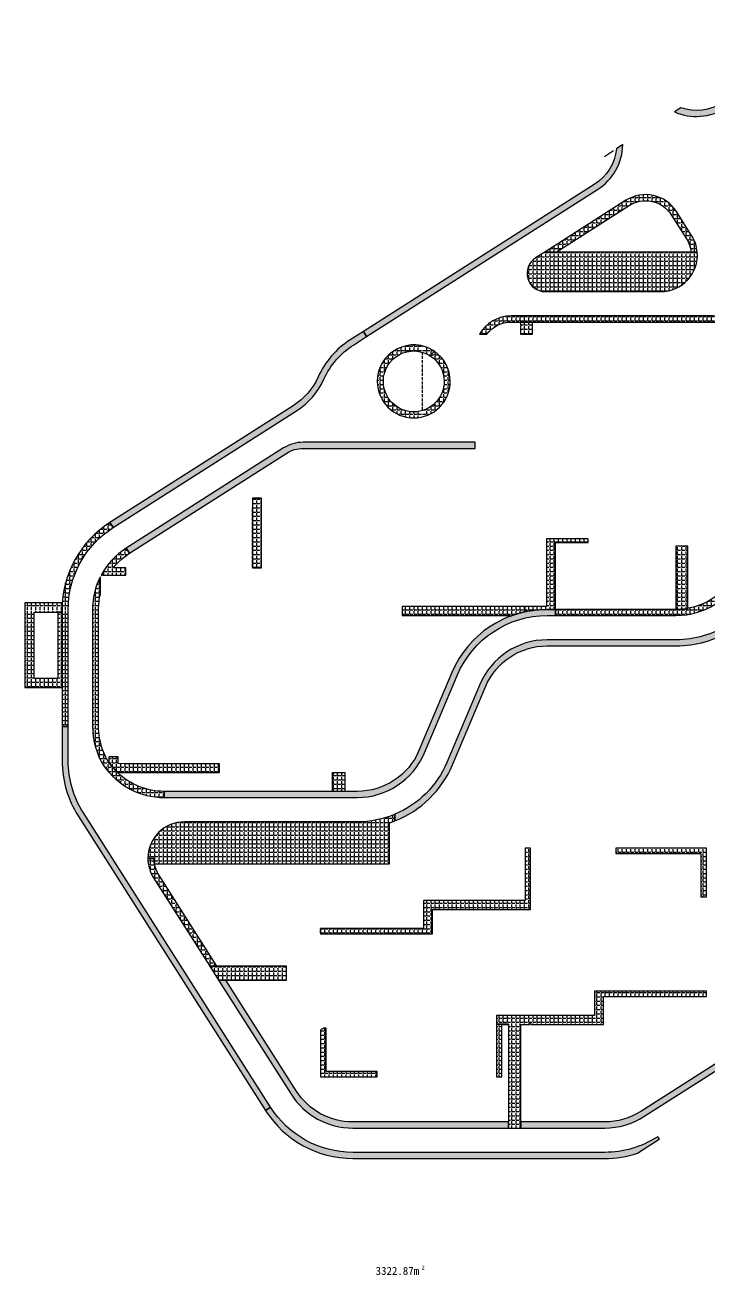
# Model space of a CAD drawing. Extents: x 1977 to 1034874806, y 3985 to 587211952.
# Drawn here: x 516131732 to 516244173, y 292526604 to 292731949 of the extents above; entities that cross this region are included whole.
import ezdxf

# ---------------------------------------------------------------- set-up
doc = ezdxf.new("R2010")
doc.units = 0
doc.header["$LTSCALE"] = 10
doc.header["$MEASUREMENT"] = 0
for name, color, linetype in [('PUB_TEXT', 7, 'Continuous'), ('SPACE_HATCH', 8, 'Continuous'), ('透水铺装', 32, 'Continuous')]:
    doc.layers.add(name, color=color, linetype=linetype)
doc.styles.add('_TCH_SPACE', font='simhei.ttf', dxfattribs={"height": 5})
pattern_1 = [(0, (0, 0), (0, 698.5), [508, -190.5]), (90, (0, 0), (-698.5, 4.277078946022131e-14), [508, -190.5])]

msp = doc.modelspace()

# ---------------------------------------------------------------- hatches: boundary and pattern name
at = {"layer": 'SPACE_HATCH'}
h = msp.add_hatch(dxfattribs=at)
h.set_pattern_fill('ANGLE', color=256, scale=200, style=0)
h.set_pattern_definition(pattern_1)
h.paths.add_polyline_path([(516310798.7487164, 292731949.3593637), (516271418.5281441, 292731949.3593643, 0.1426750791198926), (516262289.5610473, 292729290.2784336), (516246401.2467607, 292719176.2893902, -0.2277627391707097), (516239521.2790183, 292718353.7597469), (516238476.7288714, 292717688.8327618, 0.2505147541229512), (516246938.2510916, 292718332.7099044), (516262826.5591139, 292728446.694959, -0.1426750791011259), (516271418.5281451, 292730949.3593639), (516310798.7672471, 292730949.3593637)])
h = msp.add_hatch(dxfattribs=at)
h.set_pattern_fill('ANGLE', color=256, scale=200, style=0)
h.set_pattern_definition(pattern_1)
h.paths.add_polyline_path([(516225846.6685542, 292704914.6085412, 0.2501262055844223), (516230007.1498438, 292712297.3715039), (516228961.8330796, 292711631.956515, -0.2273214516693615), (516225309.4325542, 292705758.0405537), (516187354.4513618, 292681597.1206449), (516187891.4494513, 292680753.537186)])
h = msp.add_hatch(dxfattribs=at)
h.set_pattern_fill('ANGLE', color=256, scale=200, style=0)
h.set_pattern_definition(pattern_1)
h.paths.add_polyline_path([(516231062.4813338, 292702307.7313203, -0.4142135687746236), (516237965.3891336, 292700774.8043813), (516240473.8357487, 292696834.2239293, -0.1172027089189768), (516241230.8429081, 292694649.3596575), (516242235.0379485, 292694649.3596575, 0.1214477274558174), (516241317.4189036, 292697371.2224962), (516238808.9722884, 292701311.8029482, 0.4142135687770791), (516230525.4829287, 292703151.3152751), (516217169.5524934, 292694649.3596576), (516219031.7576064, 292694649.3596576)])
h = msp.add_hatch(dxfattribs=at)
h.set_pattern_fill('ANGLE', color=256, scale=200, style=0)
h.set_pattern_definition(pattern_1)
h.paths.add_polyline_path([(516242235.0379485, 292694649.3596575), (516217169.5524933, 292694649.3596576), (516215646.7372186, 292693679.9844469, 0.7502788179701402), (516217257.7314868, 292688149.2340705), (516236255.9180803, 292688149.2340704, 0.4388724924223258)])
h = msp.add_hatch(dxfattribs=at)
h.set_pattern_fill('ANGLE', color=256, scale=200, style=0)
h.set_pattern_definition(pattern_1)
h.paths.add_polyline_path([(516244832.2385672, 292684149.3593625), (516211640.2761359, 292684149.3593628, 0.2679491669227982), (516206444.1239985, 292681149.359857), (516207640.2758187, 292681149.359857, -0.2360678205069582), (516211640.2761359, 292683149.3593628), (516244832.2385672, 292683149.3593625, -0.2360679775922913), (516248832.2385682, 292681149.3593612), (516250028.3906751, 292681149.3598569, 0.2679491710377325)])
h = msp.add_hatch(dxfattribs=at)
h.set_pattern_fill('ANGLE', color=256, scale=200, style=0)
h.set_pattern_definition(pattern_1)
h.paths.add_polyline_path([(516215170.2758202, 292683149.3593628), (516213170.2758202, 292683149.3593628), (516213170.2758202, 292681149.3598568), (516215170.2758202, 292681149.3598568)])
h = msp.add_hatch(dxfattribs=at)
h.set_pattern_fill('ANGLE', color=256, scale=200, style=0)
h.set_pattern_definition(pattern_1)
h.paths.add_polyline_path([(516180862.1538656, 292673755.327769, -0.1461276517002425), (516185732.6071977, 292679379.2876634), (516187891.4494513, 292680753.537186), (516187354.4513618, 292681597.1206449), (516185195.6091083, 292680222.8711223, 0.1461276517008503), (516179950.5055199, 292674166.2989282, -0.1461276572971821), (516175829.352497, 292669407.5635034), (516145703.2823531, 292650230.2774178), (516146240.2801285, 292649386.6937591), (516176366.350568, 292668563.9800329, 0.1461276572966643)])
h = msp.add_hatch(dxfattribs=at)
h.set_pattern_fill('ANGLE', color=256, scale=200, style=0)
h.set_pattern_definition(pattern_1)
h.paths.add_polyline_path([(516199040.0023376, 292678343.2304932), (516198357.8778409, 292677596.3393452, -1.682124660338525), (516190640.2761357, 292673399.3593629, -0.5944862610862899), (516198357.8778409, 292677596.3393452), (516199040.0023376, 292678343.2304931, 4.049520190421648), (516201640.2761358, 292673399.3593629, 0.2469428359341634)])
h = msp.add_hatch(dxfattribs=at)
h.set_pattern_fill('ANGLE', color=256, scale=200, style=0)
h.set_pattern_definition(pattern_1)
h.paths.add_polyline_path([(516205740.2761357, 292663399.3593628), (516177449.6143249, 292663399.359363, 0.1426750810628694), (516174227.6258993, 292662460.8601864), (516148388.2724861, 292646012.3599239), (516148925.2705755, 292645168.7764651), (516174764.6239703, 292661617.2767159, -0.1426750810642387), (516177449.614325, 292662399.359363), (516205740.2761357, 292662399.3593628)])
h = msp.add_hatch(dxfattribs=at)
h.set_pattern_fill('ANGLE', color=256, scale=200, style=0)
h.set_pattern_definition(pattern_1)
h.paths.add_polyline_path([(516170632.3327513, 292654199.2638454), (516169132.474907, 292654199.2638454), (516169132.474907, 292642749.2638444), (516170632.3327513, 292642749.2638444)])
h = msp.add_hatch(dxfattribs=at)
h.set_pattern_fill('ANGLE', color=256, scale=200, style=0)
h.set_pattern_definition(pattern_1)
h.paths.add_polyline_path([(516138832.2495589, 292635889.3584183, -0.2563865544377447), (516146240.2801285, 292649386.6937591), (516145703.2823531, 292650230.2774178, 0.2563865602719051), (516137832.249559, 292635889.3584183), (516137832.2495589, 292616686.0916209), (516138832.2495589, 292616686.0916207)])
h = msp.add_hatch(dxfattribs=at)
h.set_pattern_fill('ANGLE', color=256, scale=200, style=0)
h.set_pattern_definition(pattern_1)
h.paths.add_polyline_path([(516252694.5331326, 292641563.0222268, 0.2359017254618611), (516258232.2382174, 292650749.3556213), (516258232.2382174, 292650749.4034024), (516257228.812991, 292650749.3905814, -0.2339996801129884), (516252159.1398972, 292642407.6251414), (516244667.575387, 292637658.7272968, -0.1421901249956155), (516238778.2497977, 292635949.3593584), (516218940.2761356, 292635949.3593585), (516218940.2761356, 292634949.3593585), (516238778.2497978, 292634949.3593584, 0.1421901249963753), (516245202.9686224, 292636814.1243821)])
h = msp.add_hatch(dxfattribs=at)
h.set_pattern_fill('ANGLE', color=256, scale=200, style=0)
h.set_pattern_definition(pattern_1)
h.paths.add_polyline_path([(516148332.3327513, 292642749.3510569), (516146233.3896044, 292642749.3598575, -0.08282254462743512), (516148925.2702593, 292645168.776962), (516148388.2721704, 292646012.3604198, 0.1288944824786246), (516144250.875222, 292641549.2638446), (516148332.3327513, 292641549.2638446)])
h = msp.add_hatch(dxfattribs=at)
h.set_pattern_fill('ANGLE', color=256, scale=200, style=0)
h.set_pattern_definition(pattern_1)
h.paths.add_polyline_path([(516218940.2758199, 292646949.3598569), (516224290.27582, 292646949.3598569), (516224290.2758201, 292647549.3598568), (516217440.27582, 292647549.3598569), (516217440.2758199, 292636449.3598569), (516213890.2756604, 292636449.3598569), (516213890.2756604, 292635547.403664, -0.05452666662196436), (516217565.1804527, 292635949.3593585), (516218940.2756604, 292635949.3593585)])
h = msp.add_hatch(dxfattribs=at)
h.set_pattern_fill('ANGLE', color=256, scale=200, style=0)
h.set_pattern_definition(pattern_1)
h.paths.add_polyline_path([(516240709.8518286, 292646349.3598568), (516238710.2408924, 292646349.3598568), (516238709.8453445, 292635949.3593584), (516238778.2497977, 292635949.3593584, 0.04415751538088181), (516240709.8518286, 292636120.2821311)])
h = msp.add_hatch(dxfattribs=at)
h.set_pattern_fill('ANGLE', color=256, scale=200, style=0)
h.set_pattern_definition(pattern_1)
h.paths.add_polyline_path([(516143832.2492427, 292635889.5169731, -0.05859244318483049), (516144132.3327516, 292638441.1792657), (516144132.3327515, 292641321.8341391, 0.1179925698714909), (516142832.2492433, 292635889.3589142), (516142832.2492432, 292616686.0921167, 0.1426768708303805), (516144709.2928092, 292610242.0442401, 0.2469391788230844), (516154601.0014266, 292605049.3598608), (516154601.0014266, 292606049.3598612, -0.2420377911846688), (516145654.175559, 292610649.8041541, -0.07611968285795785), (516144857.8901008, 292612049.263844, -0.1020827882980979), (516143831.9691922, 292616399.4067461)])
h = msp.add_hatch(dxfattribs=at)
h.set_pattern_fill('ANGLE', color=256, scale=200, style=0)
h.set_pattern_definition(pattern_1)
h.paths.add_polyline_path([(516133232.3327513, 292635499.2636142), (516137832.249559, 292635499.2636142), (516137832.249559, 292635889.3584183, -0.01633520603606842), (516137868.5202976, 292636999.2636148), (516131732.3327503, 292636999.2636148), (516131732.3327503, 292623099.263845), (516137832.2495589, 292623099.263845), (516137832.249559, 292635499.2636142), (516137132.3327513, 292635499.2636142), (516137132.3327513, 292624599.2636142), (516133232.3327513, 292624599.2636142)])
h = msp.add_hatch(dxfattribs=at)
h.set_pattern_fill('ANGLE', color=256, scale=200, style=0)
h.set_pattern_definition(pattern_1)
h.paths.add_polyline_path([(516202829.4725677, 292625183.051132, -0.3012991144290258), (516217565.1804528, 292634949.3593585), (516218940.2761356, 292634949.3593585), (516218940.2761356, 292635949.3593585), (516217565.1804529, 292635949.3593585, 0.3012991144277971), (516201908.4908248, 292625572.6568679), (516196489.8768752, 292612763.6962701, -0.3012991144295176), (516186359.0777041, 292606049.3593644), (516154601.0014266, 292606049.3593644), (516154601.0014266, 292605049.3593644), (516186359.0777041, 292605049.3593644, 0.3012991144276287), (516197410.858618, 292612374.0905343)])
h = msp.add_hatch(dxfattribs=at)
h.set_pattern_fill('ANGLE', color=256, scale=200, style=0)
h.set_pattern_definition(pattern_1)
h.paths.add_polyline_path([(516217565.1804528, 292629949.3593585), (516238778.2497976, 292629949.3593584, 0.1421901249956821), (516247879.9347993, 292632591.1098086), (516252656.409796, 292635618.9141859), (516252121.0165606, 292636463.5171006), (516247344.5415639, 292633435.7127233, -0.1421901249956248), (516238778.2497976, 292630949.3593584), (516217565.1804528, 292630949.3593585, 0.3012991144289834), (516206513.3995389, 292623624.6281886), (516201094.7855893, 292610815.6675909, -0.195938525045604), (516192540.2761356, 292602291.5551256), (516192540.2761356, 292601212.9208143, 0.2023101482604703), (516202015.7673321, 292610426.0618551), (516207434.3812817, 292623235.0224528, -0.3012991144295176)])
h = msp.add_hatch(dxfattribs=at)
h.set_pattern_fill('ANGLE', color=256, scale=200, style=0)
h.set_pattern_definition(pattern_1)
h.paths.add_polyline_path([(516213890.2756604, 292635547.4036641), (516213890.2756604, 292636449.3598569), (516193740.2758199, 292636449.3598571), (516193740.2758199, 292634949.3597577), (516211390.2756604, 292634949.3597577), (516211390.2756604, 292634788.2529691, -0.03847925432910269)])
h = msp.add_hatch(dxfattribs=at)
h.set_pattern_fill('ANGLE', color=256, scale=200, style=0)
h.set_pattern_definition(pattern_1)
h.paths.add_polyline_path([(516141334.9743701, 292602507.4770812, -0.1426768725146629), (516138832.2495588, 292611099.5410057), (516138832.2495589, 292616686.0916207), (516137832.2495589, 292616686.0916209), (516137832.2495588, 292611099.5410056, 0.1417494310997987), (516140458.2942136, 292602022.6798887), (516171270.077964, 292553620.3165994), (516172113.6201696, 292554157.2953387)])
h = msp.add_hatch(dxfattribs=at)
h.set_pattern_fill('ANGLE', color=256, scale=200, style=0)
h.set_pattern_definition(pattern_1)
h.paths.add_polyline_path([(516163732.3327516, 292610549.2638446), (516148332.3327516, 292610549.2638447), (516147032.3327514, 292610649.2638443), (516147032.3327514, 292611749.2638444), (516145532.3327503, 292611749.2638444), (516145532.3327504, 292610823.6667574, 0.04993484132951635), (516146946.5872601, 292609149.3629237), (516163732.3327516, 292609149.3990862)])
h = msp.add_hatch(dxfattribs=at)
h.set_pattern_fill('ANGLE', color=256, scale=200, style=0)
h.set_pattern_definition(pattern_1)
h.paths.add_polyline_path([(516182282.3803092, 292609149.2638443), (516182282.3803092, 292606049.3593644), (516184282.332769, 292606049.3593644), (516184282.332769, 292609149.2638443)])
h = msp.add_hatch(dxfattribs=at)
h.set_pattern_fill('ANGLE', color=256, scale=200, style=0)
h.set_pattern_definition(pattern_1)
h.paths.add_polyline_path([(516191632.3327504, 292600887.9002152, 0.01418469269350174), (516192540.2761356, 292601212.9214345), (516192540.2761356, 292602291.5557537, -0.0994872551533906), (516186359.0773884, 292601049.3598603), (516157936.8897039, 292601049.3598605, 0.4142135914985188), (516151936.8897038, 292595049.3592638), (516152936.8900195, 292595049.3592638, 0.04527749004210581), (516153018.5568961, 292594149.3597604), (516191632.3327504, 292594149.35976)])
h = msp.add_hatch(dxfattribs=at)
h.set_pattern_fill('ANGLE', color=256, scale=200, style=0)
h.set_pattern_definition(pattern_1)
h.paths.add_polyline_path([(516214832.2354165, 292596749.3598593), (516213932.249239, 292596749.3598593), (516213932.2528264, 292588149.359884), (516197232.2492394, 292588149.359884), (516197232.2492394, 292583549.3596356), (516180332.249239, 292583549.3598593), (516180332.249239, 292582649.3598588), (516198732.1775265, 292582649.3598588), (516198732.1775265, 292586649.537226), (516214832.2354166, 292586649.3598587)])
h = msp.add_hatch(dxfattribs=at)
h.set_pattern_fill('ANGLE', color=256, scale=200, style=0)
h.set_pattern_definition(pattern_1)
h.paths.add_polyline_path([(516243732.2483956, 292596749.3601747), (516228832.24924, 292596749.3595428), (516228832.24924, 292595849.5381388), (516242832.24924, 292595849.3598588), (516242832.24924, 292588749.5372252), (516243732.24924, 292588749.5372252)])
h = msp.add_hatch(dxfattribs=at)
h.set_pattern_fill('ANGLE', color=256, scale=200, style=0)
h.set_pattern_definition(pattern_1)
h.paths.add_polyline_path([(516153718.991523, 292592364.3393881, -0.14267686737449), (516152936.8900195, 292595049.3592638), (516151936.8900194, 292595049.3592638, 0.1426768682318652), (516152875.4118237, 292591827.3353929), (516162091.7894317, 292577349.3256957), (516163277.2138804, 292577349.3256957)])
h = msp.add_hatch(dxfattribs=at)
h.set_pattern_fill('ANGLE', color=256, scale=200, style=0)
h.set_pattern_definition(pattern_1)
h.paths.add_polyline_path([(516265112.4108461, 292572762.6797353, 0.2874457807002508), (516270588.2303922, 292584270.7163482, -0.448641835066014), (516278037.7407343, 292592639.5061169), (516278432.2493972, 292592639.5061169), (516278432.2493972, 292593639.5061169), (516278037.7407343, 292593639.5061169, 0.4485639615196568), (516269594.7073068, 292584157.0670385, -0.2874897088016551), (516264575.4123455, 292573606.2629324), (516232942.8096367, 292553469.9440948, -0.1426752109693556), (516227035.8261307, 292551749.3592629), (516213232.2493972, 292551749.359263), (516213232.2493972, 292550749.359263), (516227035.8261307, 292550749.3592629, 0.1426752109689351), (516233479.8081372, 292552626.3608977)])
h = msp.add_hatch(dxfattribs=at)
h.set_pattern_fill('ANGLE', color=256, scale=200, style=0)
h.set_pattern_definition(pattern_1)
h.paths.add_polyline_path([(516174732.2491394, 292577349.3256129), (516162091.7894317, 292577349.3256957), (516163555.9179355, 292575049.3258935), (516174732.2491394, 292575049.3258935)])
h = msp.add_hatch(dxfattribs=at)
h.set_pattern_fill('ANGLE', color=256, scale=200, style=0)
h.set_pattern_definition(pattern_1)
h.paths.add_polyline_path([(516211232.2493972, 292551749.359263), (516185610.8953583, 292551749.3592632, -0.2563846891495876), (516176331.5186662, 292556842.3153151), (516164741.3423842, 292575049.3258935), (516163555.9179355, 292575049.3258935), (516175487.9389669, 292556305.3113198, 0.2563846891498412), (516185610.8953583, 292550749.3592632), (516211232.2493973, 292550749.359263)])
h = msp.add_hatch(dxfattribs=at)
h.set_pattern_fill('ANGLE', color=256, scale=200, style=0)
h.set_pattern_definition(pattern_1)
h.paths.add_polyline_path([(516226832.2492405, 292572349.3598588), (516243732.24924, 292572349.3598588), (516243732.24924, 292573249.3598588), (516225332.2493161, 292573249.3598588), (516225332.2493162, 292569249.359859), (516225307.1775265, 292569249.1633717), (516225307.1775265, 292569249.359859), (516209232.24924, 292569249.3598589), (516209232.24924, 292567819.359859), (516211232.2493973, 292567819.359859), (516211232.2493973, 292550749.3597589), (516213232.2493972, 292550749.3597589), (516213232.2490816, 292567749.3597587), (516214741.5594764, 292567749.3597587, -2.375537921995933), (516214884.5956591, 292567749.3597587), (516226832.2492404, 292567749.3597587)])
h = msp.add_hatch(dxfattribs=at)
h.set_pattern_fill('ANGLE', color=256, scale=200, style=0)
h.set_pattern_definition(pattern_1)
h.paths.add_polyline_path([(516210132.24924, 292567749.3597587), (516211232.2493973, 292567749.3597587), (516211232.2493973, 292567819.359859), (516209232.24924, 292567819.359859), (516209232.24924, 292559149.3598588), (516210132.24924, 292559149.3598588)])
h = msp.add_hatch(dxfattribs=at)
h.set_pattern_fill('ANGLE', color=256, scale=200, style=0)
h.set_pattern_definition(pattern_1)
h.paths.add_polyline_path([(516181232.2492381, 292567149.3598588), (516180779.7940374, 292567149.3598588, -0.6905699416045162), (516180605.0267336, 292567082.7408897), (516180332.2492376, 292566840.4674724), (516180332.24924, 292559149.3598588), (516189632.249239, 292559149.3598588), (516189632.249239, 292560049.3598588), (516181232.2492397, 292560049.3598588)])
h = msp.add_hatch(dxfattribs=at)
h.set_pattern_fill('ANGLE', color=256, scale=200, style=0)
h.set_pattern_definition(pattern_1)
h.paths.add_polyline_path([(516232443.7883596, 292546632.4754285), (516236003.5668883, 292548898.5183496), (516235735.0676385, 292549320.3099475), (516235627.8020408, 292549252.0280466, -0.1426752091069883), (516227035.8261306, 292546749.3592629), (516185610.8953582, 292546749.3592632, -0.2563846891504485), (516172113.6201696, 292554157.2953387), (516171270.077964, 292553620.3165994), (516171291.1175195, 292553587.2654714, 0.2557707537295998), (516185610.8953581, 292545749.3592632), (516227035.8261307, 292545749.3592629, 0.08111243265095491)])

# ---------------------------------------------------------------- linework, layer by layer
at = {"layer": '透水铺装', "ltscale": 0.02}
for points in [[(516310798.7487164, 292731949.3593637), (516299548.0131901, 292731949.3593637), (516271418.5281441, 292731949.3593643, 0.1426750791198312), (516262289.5610473, 292729290.2784336), (516246401.2467607, 292719176.2893902, -0.227762739170841), (516239521.2790183, 292718353.7597469), (516238476.7288714, 292717688.8327618, 0.2505147541225646), (516246938.2510916, 292718332.7099044), (516262826.5591139, 292728446.694959, -0.14267507910138), (516271418.5281451, 292730949.3593639), (516299548.0131901, 292730949.3593637), (516310798.7672471, 292730949.3593637)], [(516225846.6685542, 292704914.6085412, 0.250126205585148), (516230007.1498438, 292712297.3715039), (516228961.8330797, 292711631.956515, -0.2273214516703004), (516225309.4325542, 292705758.0405537), (516187354.4513618, 292681597.1206449), (516187891.4494513, 292680753.537186)], [(516231062.4813338, 292702307.7313204, -0.414213568777491), (516237965.3891336, 292700774.8043813), (516240473.8357487, 292696834.2239293, -0.1172027089197015), (516241230.8429081, 292694649.3596575), (516242235.0379485, 292694649.3596575, 0.1214477274553888), (516241317.4189036, 292697371.2224962), (516238808.9722885, 292701311.8029482, 0.4142135687782459), (516230525.4829287, 292703151.3152751), (516217169.5524934, 292694649.3596576), (516219031.7576064, 292694649.3596576)], [(516242235.0379485, 292694649.3596575), (516241230.8429081, 292694649.3596575), (516219031.5589077, 292694649.2338693), (516217169.5524933, 292694649.3596576), (516215646.7372186, 292693679.9844469, 0.7502788179754163), (516217257.7314868, 292688149.2340705), (516236255.9180803, 292688149.2340704, 0.4388724924224481)], [(516180862.1538656, 292673755.327769, -0.1461276517000721), (516185732.6071977, 292679379.2876634), (516187891.4494513, 292680753.537186), (516187354.4513618, 292681597.1206449), (516185195.6091083, 292680222.8711223, 0.1461276517009522), (516179950.5055199, 292674166.2989282, -0.1461276572978251), (516175829.352497, 292669407.5635034), (516145703.2823531, 292650230.2774178), (516146240.2801285, 292649386.6937591), (516176366.350568, 292668563.9800328, 0.1461276572972898)], [(516199040.0023376, 292678343.2304932), (516198357.8778409, 292677596.3393452, -0.2543225042536778), (516200640.2761358, 292673399.3593629, -1), (516190640.2761358, 292673399.3593629, -0.5944862610832297), (516198357.8778409, 292677596.3393452), (516199040.0023376, 292678343.2304932, 0.6039227640294472), (516189640.2761358, 292673399.3593629, 1), (516201640.2761358, 292673399.3593629, 0.2469428359352602)], [(516218940.2758199, 292646949.3598569), (516224290.27582, 292646949.3598569), (516224290.2758201, 292647549.3598568), (516217440.27582, 292647549.3598569), (516217440.2758199, 292636449.3598569), (516213890.2756604, 292636449.3598569), (516213890.2756604, 292635547.4036641, -0.05452666662214446), (516217565.1804527, 292635949.3593585), (516218940.2756604, 292635949.3593585)], [(516240709.8518286, 292646349.3598568), (516238710.2408924, 292646349.3598568), (516238709.8453445, 292635949.3593584), (516238778.2497977, 292635949.3593584, 0.04415751538080592), (516240709.8518286, 292636120.2821311)], [(516213890.2756604, 292635547.4036641), (516213890.2756604, 292636449.3598569), (516193740.2758199, 292636449.3598571), (516193740.2758199, 292634949.3597577), (516211390.2756604, 292634949.3597577), (516211390.2756604, 292634788.2529691, -0.0384792543290863)], [(516141334.9743702, 292602507.4770812, -0.1426768725142847), (516138832.2495588, 292611099.5410057), (516138832.2495589, 292616686.0916207), (516137832.2495589, 292616686.0916209), (516137832.2495588, 292611099.5410056, 0.141749431099964), (516140458.2942136, 292602022.6798887), (516171270.077964, 292553620.3165994), (516172113.6201696, 292554157.2953387)], [(516153718.991523, 292592364.3393882, -0.1426768673728493), (516152936.8900195, 292595049.3592638), (516151936.8900195, 292595049.3592638, 0.1426768682306747), (516152875.4118237, 292591827.3353929), (516162091.7894317, 292577349.3256957), (516163277.2138804, 292577349.3256957)], [(516265112.4108461, 292572762.6797353, 0.2874457807004994), (516270588.2303922, 292584270.7163482, -0.4486418350663754), (516278037.7407343, 292592639.5061169), (516278432.2493972, 292592639.5061169), (516278432.2493972, 292593639.5061169), (516278037.7407343, 292593639.5061169, 0.4485639615207794), (516269594.7073068, 292584157.0670385, -0.03662108497365189), (516269663.2862605, 292582549.3593627, -0.2482548819293868), (516264575.4123455, 292573606.2629324), (516232942.8096367, 292553469.9440948, -0.1426752109696091), (516227035.8261307, 292551749.3592629), (516213232.2493972, 292551749.359263), (516213232.2493972, 292550749.359263), (516227035.8261307, 292550749.3592629, 0.1426752109686817), (516233479.8081372, 292552626.3608977)], [(516211232.2493972, 292551749.359263), (516185610.8953583, 292551749.3592632, -0.2563846891494093), (516176331.5186662, 292556842.3153151), (516164741.3423842, 292575049.3258935), (516163555.9179355, 292575049.3258935), (516175487.9389669, 292556305.3113198, 0.2563846891499932), (516185610.8953583, 292550749.3592632), (516211232.2493973, 292550749.359263)], [(516226832.2492405, 292572349.3598588), (516243732.24924, 292572349.3598588), (516243732.24924, 292573249.3598588), (516225332.2493161, 292573249.3598588), (516225332.2493162, 292569249.359859), (516225307.1775265, 292569249.1633717), (516225307.1775265, 292569249.359859), (516213832.2492439, 292569249.3598605), (516211632.2492403, 292569249.3598585), (516209232.24924, 292569249.3598589), (516209232.24924, 292567819.359859), (516211232.2493973, 292567819.359859), (516211232.2493973, 292567749.3597587), (516211232.2490816, 292553749.3597605), (516211232.2490816, 292551749.3597589), (516211232.2493973, 292550749.3597589), (516213232.2493972, 292550749.3597589), (516213232.2493972, 292551749.359263), (516213232.2490815, 292556449.3598576), (516213232.2490816, 292567749.3597587), (516214741.5594764, 292567749.3597587, -0.499467042929934), (516214765.8540201, 292567907.4009405, -0.8580235038197879), (516214884.5956591, 292567749.3597587), (516215582.0711414, 292567749.3597587), (516226832.2492404, 292567749.3597587)], [(516181232.2492381, 292567149.3598588), (516180779.7940375, 292567149.3598588, -0.6905699417439457), (516180605.0267336, 292567082.7408897), (516180332.2492376, 292566840.4674724), (516180332.249245, 292565949.3602822), (516180332.2491928, 292561099.3598585), (516180332.24924, 292561099.3598585), (516180332.24924, 292559149.3598588), (516182282.2476363, 292559149.3598588), (516189632.249239, 292559149.3598588), (516189632.249239, 292560049.3598588), (516181232.2492397, 292560049.3598588)], [(516232443.7883596, 292546632.4754285), (516236003.5668883, 292548898.5183496), (516235735.0676385, 292549320.3099475), (516235627.8020408, 292549252.0280466, -0.1426752091069466), (516227035.8261306, 292546749.3592629), (516185610.8953582, 292546749.3592632, -0.256384689150362), (516172113.6201696, 292554157.2953387), (516171270.077964, 292553620.3165994), (516171291.1175195, 292553587.2654714, 0.2557707537289969), (516185610.8953581, 292545749.3592632), (516227035.8261307, 292545749.3592629, 0.08111243265121988)]]:
    msp.add_lwpolyline(points, format="xyb", close=True, dxfattribs=at)
at = {"layer": '透水铺装', "ltscale": 0.5}
for points in [[(516226968.4573579, 292710363.0377244), (516228472.9855274, 292711320.7719058)], [(516146240.2801285, 292649386.6937591), (516145703.2823531, 292650230.2774179)], [(516148925.2705755, 292645168.7764651), (516148388.2724861, 292646012.3599239)], [(516218940.2761356, 292635949.3593585), (516218940.2761356, 292634949.3593585)], [(516137832.2495589, 292616686.0916209), (516138832.2495589, 292616686.0916207)]]:
    msp.add_lwpolyline(points, dxfattribs=at)
for points in [[(516244832.2385672, 292684149.3593625), (516211640.2761359, 292684149.3593628, 0.2679491669526902), (516206444.1239985, 292681149.359857), (516207640.2758187, 292681149.359857, -0.23606782050097), (516211640.2761359, 292683149.3593628), (516244832.2385672, 292683149.3593625, -0.2360679775894597), (516248832.2385682, 292681149.3593612), (516250028.3906751, 292681149.3598569, 0.2679491710411527)], [(516205740.2761357, 292663399.3593628), (516177449.6143249, 292663399.359363, 0.1426750810629481), (516174227.6258993, 292662460.8601864), (516148388.2724861, 292646012.3599239), (516148925.2705755, 292645168.7764651), (516174764.6239703, 292661617.2767159, -0.142675081062948), (516177449.614325, 292662399.359363), (516205740.2761357, 292662399.3593628)], [(516138832.249559, 292635889.3584183, -0.2563865544368342), (516146240.2801285, 292649386.6937591), (516145703.2823531, 292650230.2774178, 0.2563865602718519), (516137832.249559, 292635889.3584183), (516137832.2495589, 292616686.0916209), (516138832.2495589, 292616686.0916207)], [(516252694.5331326, 292641563.0222268, 0.2359017254616685), (516258232.2382174, 292650749.3556213), (516258232.2382174, 292650749.4034024), (516257228.812991, 292650749.3905814, -0.2339996801137116), (516252159.1398972, 292642407.6251414), (516244667.575387, 292637658.7272968, -0.1421901249958666), (516238778.2497977, 292635949.3593584), (516218940.2761356, 292635949.3593585), (516218940.2761356, 292634949.3593585), (516238778.2497978, 292634949.3593584, 0.1421901249962857), (516245202.9686224, 292636814.1243821)], [(516148332.3327513, 292642749.3510569), (516146233.3896044, 292642749.3598575, -0.0828225446276424), (516148925.2702593, 292645168.776962), (516148388.2721704, 292646012.3604198, 0.1288944824788069), (516144250.875222, 292641549.2638446), (516148332.3327513, 292641549.2638446)], [(516143832.2492427, 292635889.5169731, -0.05859244318472119), (516144132.3327516, 292638441.1792657), (516144132.3327516, 292641321.8341391, 0.1179925698712268), (516142832.2492433, 292635889.3589142), (516142832.2492432, 292616686.0921167, 0.142676870830637), (516144709.2928092, 292610242.0442401, 0.246939178822702), (516154601.0014266, 292605049.3598608), (516154601.0014266, 292606049.3598611, -0.1948125743632886), (516146946.5874559, 292609149.3629237), (516146946.5872601, 292609149.3629237, -0.04509872417777721), (516145654.175559, 292610649.8041541, -0.07611968285814882), (516144857.8901008, 292612049.263844, -0.1020827882983491), (516143831.9691922, 292616399.4067461)], [(516133232.3327513, 292635499.2636142), (516137132.3327513, 292635499.2636142), (516137832.249559, 292635499.2636142), (516137832.249559, 292635889.3584183, -0.01633520603609103), (516137868.5202976, 292636999.2636148), (516131732.3327503, 292636999.2636148), (516131732.3327503, 292623099.263845), (516133232.3327503, 292623099.263845), (516137832.2495589, 292623099.263845), (516137832.249559, 292635499.2636142), (516137132.3327513, 292635499.2636142), (516137132.3327513, 292624599.2636142), (516133232.3327513, 292624599.2636142)], [(516202829.4725677, 292625183.051132, -0.3012991144281754), (516217565.1804528, 292634949.3593585), (516218940.2761356, 292634949.3593585), (516218940.2761356, 292635949.3593585), (516217565.1804529, 292635949.3593585, 0.3012991144281756), (516201908.4908248, 292625572.6568679), (516196489.8768752, 292612763.6962701, -0.3012991144287415), (516186359.0777041, 292606049.3593644), (516154601.0014266, 292606049.3593646), (516154601.0014266, 292605049.3593646), (516186359.0777041, 292605049.3593644, 0.301299114427924), (516197410.858618, 292612374.0905343)], [(516217565.1804528, 292629949.3593585), (516238778.2497976, 292629949.3593584, 0.1421901249956867), (516247879.9347993, 292632591.1098086), (516252656.409796, 292635618.9141859), (516252121.0165606, 292636463.5171006), (516247344.5415639, 292633435.7127233, -0.1421901249956865), (516238778.2497976, 292630949.3593584), (516217565.1804528, 292630949.3593585, 0.3012991144287548), (516206513.3995389, 292623624.6281886), (516201094.7855892, 292610815.6675909, -0.1959385250450612), (516192540.2761356, 292602291.5551256), (516192540.2761356, 292601212.9208143, 0.2023101482603007), (516202015.7673321, 292610426.0618551), (516207434.3812817, 292623235.0224528, -0.3012991144294484)], [(516163732.3327516, 292610549.2638446), (516148332.3327516, 292610549.2638447), (516147032.3327514, 292610649.2638443), (516147032.3327514, 292611749.2638444), (516145532.3327503, 292611749.2638444), (516145532.3327504, 292610823.6667574, 0.0499348413297352), (516146946.5872601, 292609149.3629237), (516147177.84447, 292609149.3541282), (516163732.3327516, 292609149.3990862)], [(516191632.3327504, 292600887.9002153, 0.01418469269346812), (516192540.2761356, 292601212.9214345), (516192540.2761356, 292602291.5557537, -0.09948725515344314), (516186359.0773884, 292601049.3598603), (516157936.8897039, 292601049.3598605, 0.4142135914999924), (516151936.8897038, 292595049.3592638), (516152936.8900195, 292595049.3592638, 0.0452774900422532), (516153018.5568961, 292594149.3597604), (516157032.2492391, 292594149.3597603), (516182282.33277, 292594149.3597601), (516191632.3327504, 292594149.35976)]]:
    msp.add_lwpolyline(points, format="xyb", close=True, dxfattribs=at)
at = {"layer": '透水铺装', "ltscale": 0.02}
for points in [[(516215170.2758202, 292683149.3593628), (516213170.2758202, 292683149.3593628), (516213170.2758202, 292681149.3598568), (516215170.2758202, 292681149.3598568)], [(516243732.2483956, 292596749.3601747), (516228832.24924, 292596749.3595428), (516228832.24924, 292595849.5381388), (516242832.24924, 292595849.3598588), (516242832.24924, 292588749.5372252), (516243732.24924, 292588749.5372252), (516243732.24924, 292595699.3598585)], [(516174732.2491394, 292577349.3256129), (516174432.2491394, 292577349.3256129), (516165432.2495556, 292577349.3256957), (516163277.2138804, 292577349.3256957), (516162091.7894317, 292577349.3256957), (516163555.9179355, 292575049.3258935), (516164741.3423842, 292575049.3258935), (516168297.6157357, 292575049.3258935), (516174432.2491394, 292575049.3258935), (516174732.2491394, 292575049.3258935)], [(516210132.24924, 292567749.3597587), (516211232.2493973, 292567749.3597587), (516211232.2493973, 292567819.359859), (516209232.24924, 292567819.359859), (516209232.24924, 292559149.3598588), (516210039.2574711, 292559149.3598588), (516210132.24924, 292559149.3598588)]]:
    msp.add_lwpolyline(points, close=True, dxfattribs=at)
for points in [[(516187891.4494513, 292680753.537186), (516187354.4513618, 292681597.1206449)], [(516198357.8778409, 292677596.3393452), (516199040.0023376, 292678343.2304932)], [(516172113.6201696, 292554157.2953387), (516171270.077964, 292553620.3165994)], [(516235735.0676385, 292549320.3099475), (516236003.5668883, 292548898.5183496)]]:
    msp.add_lwpolyline(points, dxfattribs=at)
at = {"layer": '透水铺装', "ltscale": 0.5}
for points in [[(516170632.3327513, 292654199.2638454), (516169132.474907, 292654199.2638454), (516169132.474907, 292642749.2638444), (516170632.3327513, 292642749.2638444)], [(516182282.3803092, 292609149.2638443), (516184282.332769, 292609149.2638443), (516184282.332769, 292606049.3593644), (516182282.3803092, 292606049.3593644)], [(516214832.2354165, 292596749.3598593), (516213932.249239, 292596749.3598593), (516213932.2528264, 292588149.359884), (516197232.2492394, 292588149.359884), (516197232.2492394, 292583549.3596356), (516182282.3289598, 292583549.3598593), (516180332.249239, 292583549.3598593), (516180332.249239, 292582649.3598588), (516198732.1775265, 292582649.3598588), (516198732.1775265, 292583149.3598582), (516198732.1775265, 292584549.3598582), (516198732.1775265, 292585949.3598582), (516198732.1775265, 292585979.3598588), (516198732.1775265, 292586624.3598585), (516198732.1775265, 292586649.537226), (516214832.2354166, 292586649.3598587)]]:
    msp.add_lwpolyline(points, close=True, dxfattribs=at)

# ---------------------------------------------------------------- texts
at = {"layer": 'PUB_TEXT', "style": '_TCH_SPACE'}
for s, height, p in [('3322.87m', 1314.345991561182, (516189371.6480201, 292526625.5889002)), ('2', 657.1729957805908, (516196932.8294547, 292527500.5889002))]:
    msp.add_text(s, height=height, dxfattribs=at).set_placement(p)

doc.saveas('drawing.dxf')
